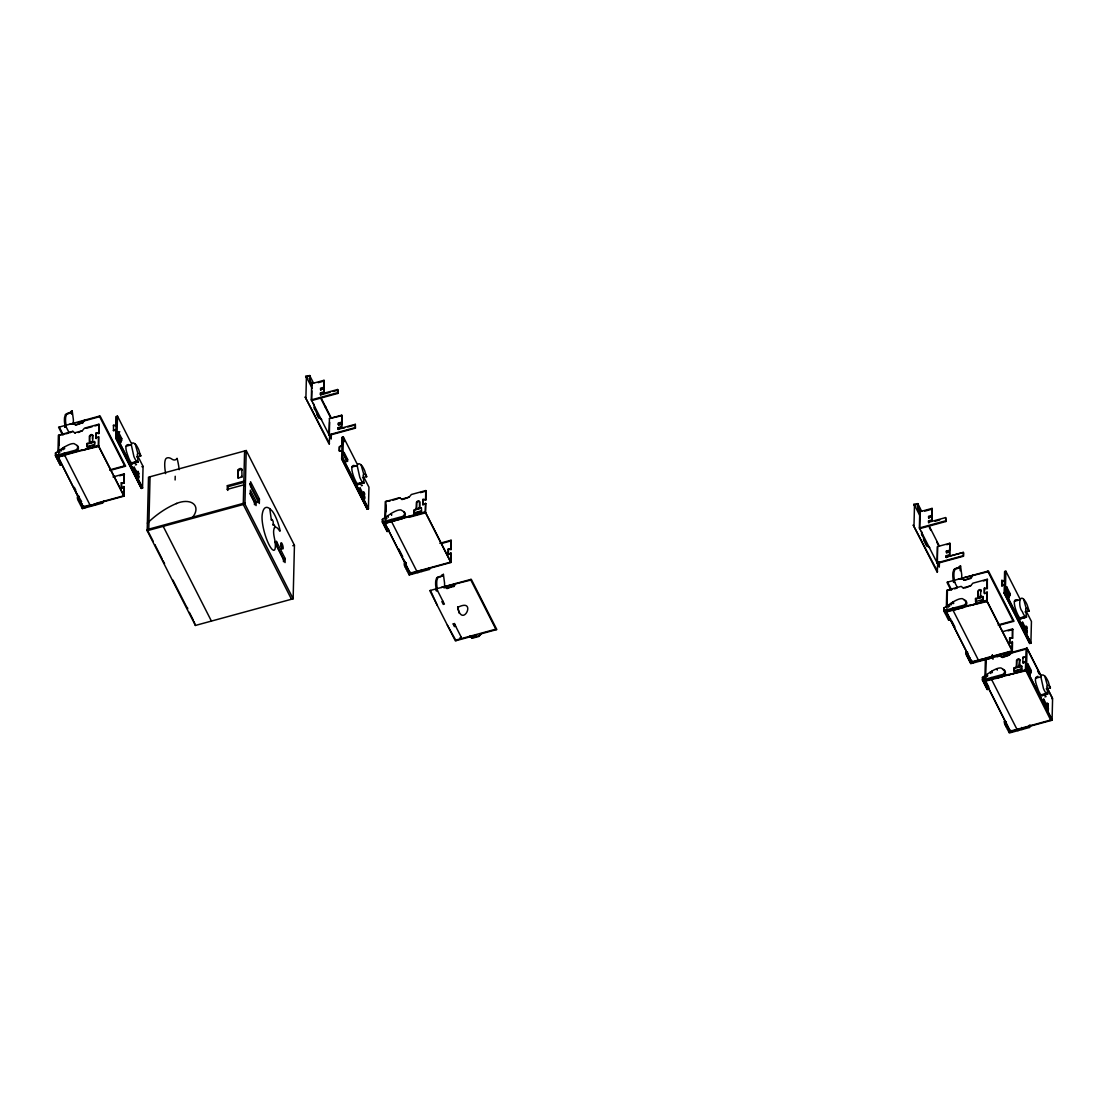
<?xml version="1.0" encoding="UTF-8"?>
<svg xmlns="http://www.w3.org/2000/svg" width="1108" height="1108" viewBox="0 0 1108 1108"><rect width="100%" height="100%" fill="white"/><g stroke="black" fill="none" stroke-linecap="round" stroke-linejoin="round"><path stroke-width="1.5" d="M96.188 503.295L123.957 495.719L98.39 445.458L81.826 450.444L98.667 446.482L98.598 436.76L98.377 445.928L123.957 496.176L83.432 507.229L57.865 456.51L83.432 507.229M425.486 503.101L425.278 511.799L408.714 516.328L408.99 517.339L425.541 512.824L425.777 503.655L422.771 504.445L425.777 503.655M987.034 601.519L987.256 592.351L984.541 593.708L984.389 588.126L987.353 588.5L984.666 588.68M1025.648 670.229L1050.924 720.532L1010.413 731.585L984.846 680.88L1010.413 731.585M62.09 464.584L60.248 465.166L55.4 455.637L55.469 453.02L64.084 447.258M57.976 452.202L58.392 435.278L72.837 431.331L75.233 433.311M58.599 453.31L59.056 435.098L64.707 434.184M59.098 445.444L59.292 437.286M64.901 455.693L65.538 455.069L58.807 456.884L57.838 454.973M103.778 500.913A6.8 4.21 -27 0 1 103.293 502.007L102.532 503.101L82.366 508.614L82.421 505.996M90.302 446.302L87.38 447.106L87.172 443.435L94.789 441.995L92.435 442.009M87.38 447.106L87.172 443.435M89.554 435.929L89.416 441.87L90.274 442.84A1.676 1.039 -27 0 0 91.839 442.521L92.74 441.593L92.601 435.098L91.756 434.585A1.634 1.011 -27 0 0 90.441 434.945L89.554 435.929L89.693 442.424M92.601 435.098L92.504 439.031M94.706 445.097L94.499 441.441M96.299 433.63L96.174 438.657L96.008 433.076L98.986 433.463L96.008 433.076M98.695 432.909L98.917 424.226L84.485 428.159L82.269 430.763L74.956 432.757M98.986 433.463L98.917 424.226M113.293 430.361L116.271 429.558L113.57 430.901L113.418 425.334L116.368 425.694L113.418 425.334M138.528 457.493L143.057 466.399L142.53 488.116L141.339 488.434L115.772 438.186L116.298 416.483L117.49 416.151L131.298 443.311M116.271 429.558L116.063 438.283L141.339 488.434M116.354 425.86L116.298 416.483M116.174 436.386L115.897 435.555M117.49 416.151L116.949 437.868L142.53 488.116M119.581 443.103L118.085 438.491M120.495 440.956L120.55 438.879L121.742 438.56L118.196 431.608L118.154 433.671L121.686 440.624L121.742 438.56M120.814 441.192L120.772 442.771L118.099 435.846L120.814 441.192L119.622 441.51M121.188 487.769L124.179 486.994L121.478 488.337L121.312 482.742L124.276 483.143L121.312 482.742M121.478 488.337L121.603 483.31M123.667 495.151L123.888 486.426M123.985 482.576L124.193 473.892L112.974 476.952M123.957 496.176L124.179 486.994M124.276 483.143L124.193 473.892M138.819 476.191L138.777 478.13L134.026 468.809L134.068 466.87L138.819 476.191L137.627 476.523L133.556 468.518M147.184 530.718L148.5 477.188L246.225 450.527L294.437 545.261L293.135 598.791L195.396 625.452L147.184 530.718L244.923 504.057L246.225 450.527M148.777 529.153L150.051 476.772M175.119 479.986L175.216 476.26M195.396 625.452L193.983 621.463M227.278 489.362L227.362 485.65L243.843 481.163L244.383 482.202L227.902 486.703L227.805 490.401L227.278 489.362L243.76 484.861L244.286 485.9M237.957 470.152L238.317 478.268L237.957 470.152A2.105 1.302 -27 0 1 239.868 468.615A2.105 1.302 -27 0 1 241.724 469.127L242.264 470.166M242.084 477.243L241.724 469.127M243.303 503.364L244.591 450.984L245.117 452.022M254.452 504.694L254.521 501.993L250.173 493.462M256.17 501.55L256.073 505.594L250.269 494.21L250.366 490.165L256.17 501.55L254.521 501.993M257.707 502.478L257.776 499.57L249.674 483.642M259.424 499.112L259.314 503.489L250.477 486.121L250.574 481.745L259.424 499.112L257.776 499.57M276.474 541.438L276.363 545.482L285.061 562.573L285.158 558.515L276.474 541.438L274.826 541.881M283.454 561.673L283.51 558.958L275.546 543.308M305.919 397.273L306.417 377.052L309.187 375.695M344.63 427.84L338.106 429.004L355.308 424.322L355.225 427.605L329.034 434.751L311.306 399.891L311.694 383.673L324.021 380.307L324.187 387.994L320.863 388.894L320.821 390.251L320.517 388.216L323.841 387.315L324.021 380.307M311.888 390.833L311.639 400.57L337.829 393.423L337.912 390.182L337.566 389.517L320.378 394.199L320.711 394.877L330.087 392.315M320.378 394.199L320.406 392.828L323.73 391.927L323.813 388.673L320.489 389.587M320.711 394.877L320.752 393.506L324.076 392.606L323.813 388.673M329.034 434.751L329.436 418.519L341.763 415.168L341.86 422.702L338.522 423.616L338.494 424.918L341.818 424.018L338.494 424.918M331.334 434.156L331.223 439.031L329.311 435.278L329.63 422.3M329.492 443.574L305.102 396.899L329.201 444.266L329.699 435.153M337.829 393.423L337.566 389.517M338.106 429.004L338.148 427.633L341.472 426.732L341.541 423.478M338.383 429.544L338.148 427.633M339.173 450.554L339.27 446.704L341.984 445.402L339.547 447.258L339.45 451.108L342.137 450.984L339.45 451.108M341.86 422.702L341.763 415.168M338.411 428.173L341.735 427.259L341.818 424.018M364.407 478.296L368.95 487.201L368.41 508.918L367.233 509.237L341.652 458.989L342.192 437.286L343.369 436.954L357.496 464.695M342.898 452.729L342.926 451.524M368.41 508.918L342.843 458.67L343.369 436.954M346.389 461.759L344.45 455.762M347.621 459.363L347.58 461.44L344.034 454.474L344.089 452.41L347.621 459.363L346.444 459.681M329.311 435.278L355.488 428.131L355.308 424.322M364.712 496.993L364.657 498.946L359.906 489.611L359.961 487.672L364.712 496.993L363.521 497.326L359.449 489.321M367.233 509.237L341.943 459.086M382.288 521.979L382.343 519.361L391.803 513.101A22.769 14.113 -27 0 1 396.526 510.76A7.59 4.709 -27 0 1 400.888 509.943L404.448 512.062A6.8 4.21 -27 0 1 403.991 515.192L403.215 516.286L382.288 521.979L387.135 531.508L388.977 530.926A3.947 0.983 74.7 0 0 389.13 530.081M451.039 553.349L448.075 554.111L451.067 553.335L450.831 562.518L410.32 573.57L384.753 522.851L385.903 525.109L384.13 525.594M384.864 518.544L385.279 501.619L399.725 497.672L402.121 499.653M385.972 511.799L386.138 505.262M402.37 518.696L391.789 521.563M430.181 568.349L429.419 569.443L409.24 574.955L409.309 572.337M410.32 573.57L386.941 527.145L385.169 527.63M414.267 513.447L414.06 509.777L421.386 507.783L414.337 510.331L414.267 513.447L420.071 511.854M419.489 501.439L419.627 507.935L418.741 508.863A1.676 1.039 -27 0 1 417.162 509.181L416.303 508.212L416.442 502.27L417.314 501.287A1.634 1.011 -27 0 1 418.644 500.927L419.766 501.993L419.655 506.758M416.58 508.766L416.719 502.824L417.605 501.841A1.634 1.011 -27 0 1 419.433 501.619M421.594 511.439L421.386 507.783M422.771 504.445L422.896 499.417L425.86 499.805L422.896 499.417M423.062 504.999L423.187 499.971M425.583 499.251L425.791 490.567L411.373 494.5L409.157 497.104L401.83 499.099M425.86 499.805L425.791 490.567M448.075 554.111L448.2 549.083L451.15 549.485L448.2 549.083M448.366 554.679L448.491 549.651M450.554 561.493L450.776 552.767M450.859 548.917L451.081 540.233L439.848 543.294M451.15 549.485L451.081 540.233M914.003 525.344L914.488 505.123L917.535 504.292M963.378 552.393L946.177 557.089L963.378 552.393L963.295 555.676L937.105 562.822L919.377 527.976L919.765 511.744L932.091 508.392L932.257 516.065L928.933 516.965L928.906 518.336M932.091 508.392L931.925 515.386L928.587 516.3L928.559 517.658L931.883 516.757L931.8 519.998L928.476 520.899L928.449 522.284L945.636 517.588L945.9 521.494L919.709 528.641L920.111 512.422L917.715 506.176M928.781 522.948L928.823 521.591L932.147 520.677L931.883 516.757M937.105 562.822L937.506 546.604L949.833 543.239L949.93 550.773L946.329 551.161L949.653 550.247L949.833 543.239M936.966 571.728L937.049 568.265M939.404 562.241L939.293 567.102L937.382 563.349L937.506 546.604M937.562 571.645L913.172 524.97L937.271 572.337L937.811 561.534M945.9 521.494L945.636 517.588M943.767 610.674L943.836 608.057L953.295 601.81A22.769 14.113 -27 0 1 958.018 599.456A7.59 4.709 -27 0 1 962.381 598.652L965.941 600.771A6.8 4.21 -27 0 1 965.484 603.888L964.708 604.982L943.767 610.674L948.628 620.217L950.47 619.635A3.947 0.983 74.7 0 0 950.622 618.79M946.177 557.089L946.218 555.717L949.542 554.803L949.625 551.562L946.564 553.003M946.454 557.615L946.218 555.717M945.678 611.685L945.623 614.303L947.395 613.818M1009.97 638.36L1012.643 638.194L1009.679 637.793L1009.859 643.388L1012.546 642.044L1012.324 651.213L971.799 662.279L946.246 611.561L967.686 653.678L965.802 653.512A3.532 0.886 74.7 0 1 965.844 651.739L966.758 652.875M946.357 607.253L946.772 590.315L961.218 586.381L963.6 588.362M947.021 606.699L947.423 590.135L951.744 589.595M947.714 615.549L947.7 618.403L949.487 617.932M946.481 556.244L949.805 555.33L949.625 551.562M963.849 607.392L953.282 610.273M937.382 563.349L963.558 556.216L963.641 552.92M968.946 657.418L968.891 660.036L970.733 663.664L990.898 658.152L991.674 657.058A6.8 4.21 -27 0 0 992.311 654.897M986.771 600.259L970.192 605.494L987.034 601.533M971.799 662.279L968.572 655.437L966.799 655.922M975.552 598.486L975.76 602.143L975.552 598.486L982.879 596.492L983.087 600.148L982.879 596.492M981.259 590.689L980.137 589.622A1.634 1.011 -27 0 0 978.807 589.982L977.935 590.966L977.782 596.907L978.641 597.877A1.676 1.039 -27 0 0 980.22 597.572L981.148 595.467M978.073 597.461L978.212 591.52L979.084 590.536A1.634 1.011 -27 0 1 980.926 590.329L981.134 590.495M983.17 598.098C982.547 596.921 976.896 596.049 978.364 597.323A1.676 1.039 -27 0 0 980.22 596.824L980.982 590.135M984.264 593.154L984.389 588.126M982.38 679.993L982.45 677.376L991.895 671.116A22.769 14.113 -27 0 1 996.618 668.775A7.59 4.709 -27 0 1 1000.981 667.958L1004.54 670.077A6.8 4.21 -27 0 1 1004.083 673.207L1003.308 674.301L982.38 679.993L987.228 689.522L989.07 688.941M984.223 680.741L984.223 683.622L985.995 683.137M1012.324 651.213L986.757 600.979L986.979 591.797M987.076 587.96L987.283 579.262L972.852 583.196L970.65 585.813L963.323 587.808M984.915 678.262L985.372 659.634L1027.033 648.152L1041.146 675.935M987.353 588.5L987.283 579.262M985.317 683.027L985.261 685.644L987.034 685.159M985.621 676.019L986.314 660.008M986.369 685.104L986.314 687.722L988.087 687.237M1001.66 585.398L1004.637 584.609L1001.951 585.952L1001.784 580.384L1004.734 580.897M1001.951 585.952L1001.784 580.384M1026.894 612.544L1031.437 621.449L1030.897 643.152L1029.706 643.485L1004.139 593.237L1004.665 571.52L1005.856 571.202L1019.679 598.348M1005.856 571.202L1005.33 592.905L1030.897 643.152M1006.424 592.475L1006.466 590.896L1009.153 597.821L1006.424 592.475L1004.139 593.237M1006.576 586.644L1010.108 593.611L1010.067 595.675L1006.521 588.722L1006.576 586.644L1005.385 586.977L1008.917 593.93L1008.876 596.007M1007.961 598.14L1008.003 596.561L1009.18 596.229M1006.535 724.701L1006.466 727.319L1009.346 732.984L1029.512 727.457L1030.274 726.363A6.8 4.21 -27 0 0 1030.759 725.269M1024.388 670.728L1025.371 669.828L1008.792 674.8L1025.634 670.839L1025.315 670.174L1027.601 669.426L1027.642 667.833L1026.451 668.166M1009.568 642.82L1009.679 637.793M1012.047 650.188L1012.255 641.477M1012.352 637.626L1012.56 628.942L1002.948 631.56M1012.643 638.194L1012.56 628.942M1014.152 667.805L1014.36 671.462L1014.152 667.805L1021.479 665.797L1021.687 669.467L1020.163 669.883M1019.748 664.551L1018.834 666.878A1.676 1.039 -27 0 1 1017.255 667.196L1016.396 666.227L1016.535 660.285L1017.421 659.302A1.634 1.011 -27 0 1 1018.737 658.941L1019.859 660.008L1019.748 664.537M1016.673 666.781L1016.812 660.839L1017.698 659.856A1.634 1.011 -27 0 1 1019.526 659.648L1019.859 660.008M1016.396 666.227L1016.964 666.642A1.676 1.039 -27 0 0 1018.834 666.13L1019.582 659.454M1021.687 669.467L1021.479 665.797M1022.864 662.459L1022.961 657.321L1025.676 657.238M1025.399 670.354L1026.119 649.025M1027.185 631.241L1027.144 633.18L1022.393 623.859L1022.449 621.907L1027.185 631.241L1025.565 630.715M1027.033 648.152L1026.493 669.855L1052.074 720.103L1050.883 720.422M1029.706 643.485L1004.43 593.334M1028.099 666.961L1030.038 672.944L1031.229 672.625L1031.285 670.548L1027.739 663.595L1027.698 665.659L1031.229 672.625M1027.642 667.833L1030.315 674.772L1027.601 669.426M1048.362 708.178L1048.32 710.131L1043.57 700.796L1043.611 698.857L1048.362 708.178L1047.171 708.511L1043.099 700.505M1050.924 720.532L1050.647 719.508M1052.074 720.103L1052.6 698.442L1048.071 689.536M338.217 424.392L338.259 423.076L341.583 422.176M342.261 445.956L342.469 437.84M946.301 552.463L946.329 551.161M1029.194 611.09L1027.227 605.065A13.601 3.393 74.7 0 0 1025.648 601.879C1019.097 591.076 1017.989 607.004 1022.269 611.519A14.002 3.49 74.7 0 0 1024.36 615.619L1026.451 617.087L1025.717 610.079A3.421 0.859 74.7 0 1 1025.745 609.04L1026.881 608.25L1029.138 611.131M128.86 444.585C122.836 443.92 127.628 454.876 128.653 457.909A14.002 3.49 74.7 0 0 130.744 462.008L132.392 463.684L133.043 462.673M131.298 444.82L133.902 456.482A14.002 3.49 74.7 0 0 135.993 460.568L138.071 462.036L137.35 455.028A3.421 0.859 74.7 0 1 137.364 453.989C141.242 451.302 142.156 462.479 138.86 450.028A13.601 3.393 74.7 0 0 137.267 446.829C136.436 444.613 132.032 440.361 131.298 444.82L126.049 446.261M355.294 465.817C348.757 463.144 353.203 475.969 354.546 478.711A14.002 3.49 74.7 0 0 356.624 482.811L358.286 484.487L358.923 483.476M357.178 465.623L359.795 477.285A14.002 3.49 74.7 0 0 361.873 481.371L363.964 482.839L363.23 475.831A3.421 0.859 74.7 0 1 363.258 474.792C367.108 472.119 368.05 483.254 364.74 470.831A13.601 3.393 74.7 0 0 363.161 467.631C362.316 465.415 357.926 461.163 357.178 465.623L351.928 467.064M1017.781 600.051C1011.244 597.378 1015.69 610.217 1017.019 612.959A14.002 3.49 74.7 0 0 1019.111 617.045L1020.759 618.735L1021.41 617.724M1037.877 676.296C1032.559 677.404 1037.296 686.475 1038.196 689.896A14.002 3.49 74.7 0 0 1040.287 693.996L1041.645 695.575L1042.503 695.131M1040.841 676.808L1043.445 688.47A14.002 3.49 74.7 0 0 1045.536 692.555L1047.614 694.024L1046.894 687.015A3.421 0.859 74.7 0 1 1046.908 685.99C1050.786 683.29 1051.7 694.467 1048.403 682.016A13.601 3.393 74.7 0 0 1046.811 678.816C1045.98 676.6 1041.575 672.348 1040.841 676.808L1035.592 678.248M73.114 423.935L73.253 423.007A20.817 5.18 74.7 0 0 73.35 419.572L72.214 410.985L68.239 413.575A36.883 9.183 74.7 0 0 65.427 414.794L64.583 417.37A21.094 5.249 74.7 0 0 64.472 421.816L65.109 427.314L66.3 427.176M961.481 578.972L961.619 578.057A20.817 5.18 74.7 0 0 961.716 574.609L960.581 566.036L956.606 568.612L959.085 568.141L960.581 566.036M999.901 656.227L1000.025 655.313A20.817 5.18 74.7 0 0 1000.122 654.274M274.479 527.92L274.839 526.078A3.684 0.914 74.7 0 0 273.136 525.247L273.219 521.799A3.352 0.831 74.7 0 0 271.405 520.261L269.756 508.669A43.808 10.914 74.7 0 0 262.194 514.638A20.36 5.069 74.7 0 0 264.701 533.377A20.36 5.069 74.7 0 0 272.222 549.471L273.538 550.302A14.889 3.712 74.7 0 0 274.41 538.059A10.983 2.728 74.7 0 1 273.69 530.386A19.418 4.834 74.7 0 1 279.798 531.258L280.199 530.94A19.736 4.917 74.7 0 0 272.139 510.982L269.756 508.669M444.114 588.071L444.446 586.367A20.817 5.18 74.7 0 0 444.543 582.933L443.408 574.346L440.541 576.631M137.78 453.158L135.245 444.142M363.673 473.961L361.125 464.945M1026.147 608.209L1023.612 599.179M1047.323 685.159L1044.789 676.129M72.214 410.985L70.704 413.09L68.239 413.575M443.408 574.346L440.832 576.686M89.845 436.483L90.718 435.499A1.634 1.011 -27 0 1 92.56 435.278L92.892 435.652M92.463 441.039L91.853 441.773A1.676 1.039 -27 0 1 89.983 442.286C88.252 440.942 94.36 441.912 94.803 443.061M419.35 507.381L418.741 508.115A1.676 1.039 -27 0 1 416.871 508.627L416.303 508.212M69.333 413.229A36.883 9.183 74.7 0 0 66.522 414.489L65.691 417.079A21.094 5.249 74.7 0 0 65.58 421.525L66.203 427.009L68.89 432.272M440.527 576.589A36.883 9.183 74.7 0 0 437.715 577.85L436.884 580.44A21.094 5.249 74.7 0 0 436.774 584.885L437.175 588.944M956.606 568.57A36.883 9.183 74.7 0 0 953.794 569.831L952.949 572.421A21.094 5.249 74.7 0 0 952.852 576.866L953.254 580.938M60.248 465.166L60.317 465.069A3.947 0.983 74.7 0 0 60.414 464.806M387.135 531.508L387.204 531.411A3.947 0.983 74.7 0 0 387.343 530.081M948.628 620.217L948.683 620.12A3.947 0.983 74.7 0 0 948.739 617.918L948.683 617.599M987.228 689.522L987.297 689.425A3.947 0.983 74.7 0 0 987.394 687.542M55.4 455.637L76.341 449.945L77.103 448.851A6.8 4.21 -27 0 0 77.574 445.721L74.014 443.602A7.59 4.709 -27 0 0 69.638 444.419A22.769 14.113 -27 0 0 64.915 446.759L64.084 447.272L64.707 448.657M404.683 516.536L403.908 517.63L382.98 523.336M1029.595 725.02L1028.82 726.114L1029.512 727.457M62.353 434.641L58.585 427.245L73.391 423.214L75.483 424.655L82.241 422.813L84.43 420.195L100.066 415.929L125.633 466.177L110.232 470.374M82.532 423.381L84.43 420.195L73.391 423.214L75.773 425.223L82.241 422.813M476.468 635.092L455.36 640.853L429.779 590.606L444.585 586.575L446.676 588.016L453.435 586.174L455.623 583.556L471.26 579.29L496.827 629.538L481.204 633.804L479.002 636.408L472.243 638.263L469.875 636.255L472.243 638.263M453.726 586.741L455.623 583.556L444.585 586.575L446.967 588.597L453.435 586.174M964.14 580.273L970.608 577.864L972.81 575.246L970.913 578.431L964.14 580.273L961.758 578.251L988.031 571.742M1000.455 656.074L1002.56 657.529L1009.028 655.105L1011.216 652.501L1011.742 653.069M471.966 637.709L478.725 635.854L481.204 633.804M1001.937 657.113L999.818 655.687L1001.937 657.113L1009.25 655.119L1011.465 652.515M455.651 626.214L454.377 626.574L453.31 623.846M453.075 623.998L454.585 623.499M1022.836 662.349L1025.814 661.545L1023.155 663.013L1025.565 661.116M1023.113 662.903L1025.814 661.545M95.897 438.103L98.584 436.76M176.324 503.614L176.781 503.378A17.382 10.775 -27 0 1 193.568 503.905A17.382 10.775 -27 0 1 192.64 517.187M1029.72 643.028L1030.911 642.695L1005.344 592.448L1004.153 592.766M367.233 508.78L368.424 508.447L342.857 458.2L341.666 458.532M65.414 414.752L66.508 414.447M73.682 423.782L69.998 424.129M78.405 422.494L99.665 416.691M65.109 427.314L66.203 427.009M66.051 433.81L68.682 433.089M70.012 432.729L72.837 431.331M86.258 428.297L92.241 426.663M95.025 425.915L99.194 424.779M78.156 432.522L82.269 430.763M118.625 432.106L119.816 431.788M309.132 378.244L312.041 384.337M87.463 443.989L91.853 442.798M115.772 437.729L116.963 437.397L142.544 487.645M318.204 382.662L322.816 381.401M115.772 438.186L117.046 438.034M87.103 446.552L94.429 444.543M91.77 445.901L93.183 445.513M56.093 456.995L81.826 449.986M57.865 456.981L98.377 445.928M57.242 459.252L59.015 458.767M58.281 461.288L60.054 460.803M59.333 463.366L61.106 462.881M333.217 391.47L337.912 390.182M311.306 399.891L337.483 392.758M136.644 456.856L140.619 455.873M325.018 406.802L326.084 407.176M131.409 462.922L136.658 461.496M136.935 461.814L131.686 463.241L138.209 461.704M132.101 463.573L137.35 462.147M109.72 469.889L124.664 465.817M132.392 463.684L138.071 462.036M316.902 414.946L321.694 419.613M135.328 464.917L136.519 464.598M141.866 466.731L143.057 466.399M119.678 475.775L124.484 474.459M136.824 471.357C143.223 476.509 134.414 472.936 138.181 471.316M342.026 415.694L329.436 418.519M137.281 472.327L138.472 472.008M75.912 491.98L81.618 501.689M78.142 497.173L77.477 496.689A3.532 0.886 74.7 0 0 77.421 498.461L79.208 497.991A3.532 0.886 74.7 0 1 79.194 496.342M347.76 426.982L354.006 425.278M78.433 500.885L80.205 500.401M77.532 499.112L79.485 502.949L81.258 502.464M79.485 502.949L80.51 504.985L82.297 504.5M81.66 507.242L90.828 504.763L91.521 506.121M341.652 458.989L342.843 458.67M341.735 459.155L342.926 458.837M244.951 502.907L147.212 529.569L153.32 541.577M362.538 477.659L366.513 476.675M357.302 483.725L362.538 482.299M360.239 483.116L362.856 482.409M357.579 484.044L362.898 482.686M358.854 483.947L364.103 482.506M357.995 484.39L363.964 482.839M358.286 484.487L363.77 483.019M361.222 485.733L362.413 485.401M364.075 492.132C362.759 490.609 363.562 494.902 364.518 495.234C365.695 492.451 361.887 491.107 363.521 494.653M363.175 493.129L364.352 492.811M390.251 500.885L385.93 501.439L385.487 519.652L384.795 518.295M392.938 500.151L395.57 499.431M396.886 499.071L399.725 497.672M420.514 492.631L426.081 491.121M403.589 499.251L409.157 497.104M292.803 545.718L294.437 545.261M413.99 512.893L421.317 510.885M384.739 523.322L425.264 512.27L450.831 562.518M390.265 521.979L385.695 523.225L384.725 521.314M386.221 529.707L387.994 529.222M283.51 558.958L285.158 558.515M441.746 543.432L451.371 540.801M402.8 558.321L406.345 563.792M404.946 563.321L404.351 563.03A3.532 0.886 74.7 0 0 404.309 564.803L406.137 564.637M405.32 567.227L407.093 566.742M404.42 565.454L406.373 569.29L408.146 568.806M406.373 569.29L407.398 571.326L409.184 570.842M408.547 573.584L421.663 570.024L422.356 571.368M423.076 569.637L449.266 562.49M437.702 577.808L436.607 578.113L435.776 580.731A21.094 5.249 74.7 0 0 435.666 585.19L436.303 590.675L437.494 590.536M470.858 580.052L441.192 587.489M436.303 590.675L437.397 590.37L444.391 604.109L443.283 604.4L441.843 601.575L442.951 601.27M437.314 605.397L430.444 590.426M447.355 625.134L456.011 640.673M453.698 625.244L454.973 624.898M917.202 506.314L918.477 509.209M461.191 637.114L460.055 637.723L461.33 637.377L454.335 623.652M924.737 511.162L930.886 509.472M455.734 640.119L495.858 629.178M935.041 521.245L939.722 519.971M919.377 527.976L945.553 520.829M924.972 543.017L929.764 547.698M946.772 544.679L950.096 543.779M953.78 569.789L954.888 569.498L954.057 572.116A21.094 5.249 74.7 0 0 953.946 576.562L954.584 582.046L957.257 587.309M962.049 578.833L958.365 579.179M954.584 582.046L953.476 582.351L954.667 582.226M954.431 588.86L957.063 588.14M983.392 580.952L987.56 579.816M965.068 587.96L970.65 585.813M1005.33 589.041L1006.521 588.722M975.829 599.04L983.156 597.046M1004.222 593.403L1005.413 593.085M975.469 601.589L982.796 599.594M980.151 600.952L981.563 600.564M1008.917 593.93L1010.108 593.611M944.473 612.045L970.206 605.023M946.232 612.031L986.757 600.979M946.648 616.339L948.434 615.854M1014.416 601.298L1019.665 599.871M1025.011 611.907L1028.958 610.827M1019.775 617.973L1025.025 616.547M1020.066 618.292L1025.315 616.865M1020.136 618.361L1026.576 616.754M1020.468 618.624L1026.451 617.087M998.1 624.926L1013.031 620.854M1020.759 618.735L1026.257 617.267M998.599 625.424L1014.014 621.228L988.447 570.98L946.966 582.296L950.719 589.678M1008.045 630.826L1012.85 629.51M1026.562 626.366C1024.997 624.427 1026.493 630.867 1027.213 628.956C1026.271 624.123 1025.883 628.582 1025.509 629.552M1025.648 627.377L1026.839 627.059M965.899 654.163L967.866 658L969.639 657.515M970.663 659.551L968.891 660.036L967.866 658M970.04 662.293L979.195 659.8L979.888 661.171M980.331 659.495L983.156 658.72L983.835 660.077M984.569 658.346L1012.338 650.77L986.771 600.508M1003.613 655.216L1008.349 653.928M1024.789 649.44L1011.507 653.069L1009.028 655.105M1014.443 668.359L1021.77 666.351M1014.083 670.908L1021.41 668.913M1015.828 671.06L1018.751 670.257M1025.315 669.717L1026.507 669.384L1052.088 719.632L1021.188 728.191M983.073 681.365L1008.806 674.343M984.846 681.337L1026.59 670.021M995.829 678.525L1002.463 676.711M1030.094 670.88L1031.285 670.548M1030.357 673.179L1029.166 673.498L1027.628 670.492M1046.187 688.844L1050.329 687.736M1040.952 694.924L1046.201 693.483M1041.229 695.242L1046.548 693.871M1043.819 694.771L1047.753 693.691M1041.645 695.575L1047.614 694.024M1041.936 695.686L1047.42 694.217M1044.872 696.918L1046.063 696.586M1051.727 698.663L1052.42 698.483L1047.531 688.857M1047.725 703.317C1046.423 701.724 1047.171 706.336 1048.279 706.364C1048.957 703.026 1045.675 702.777 1047.198 706.225M1046.825 704.328L1048.016 703.995M1007.186 724.757L1005.413 725.241L1004.444 721.045A3.532 0.886 74.7 0 0 1004.402 722.832L1006.175 722.347A3.532 0.886 74.7 0 1 1006.119 721.765M1008.238 726.834L1006.466 727.319L1004.513 723.469M1007.491 729.341L1009.277 728.856M1021.465 727.471L1021.881 729.549M1008.64 731.599L1015.648 729.687M1020.066 728.496L1017.172 729.272M97.407 446.372L98.667 446.025M408.714 516.328L403.908 517.63L403.215 516.286M424.281 512.713L425.555 512.367L450.845 562.061M985.774 601.422L987.048 601.076M997.796 656.809L996.785 656.435M1002.075 580.924L1004.734 580.744L1004.665 571.52M1023.28 657.986L1022.961 657.321L1025.662 657.266M964.32 600.217L966.633 602.115A6.8 4.21 -27 0 1 966.162 605.245L965.4 606.339L964.708 604.982M1002.92 669.523L1005.233 671.434A6.8 4.21 -27 0 1 1004.776 674.55L1004 675.645L1003.308 674.301M983.308 678.83L982.45 677.376M403.866 511.938L405.14 513.419A6.8 4.21 -27 0 1 404.683 516.536M76.992 445.596L78.252 447.078A6.8 4.21 -27 0 1 77.795 450.194L77.02 451.288L76.341 449.945M1021.922 623.555L1025.288 630.161M1005.275 591.215L1006.826 594.262M987.74 571.174L1013.308 621.408M1026.853 648.235L1040.606 675.271M1037.6 670.922L1039.138 673.941M1027.684 668.318L1028.044 669.024M918.047 503.628L913.671 504.223L914.585 505.982M917.77 503.641L921.676 511.314M929.086 525.857L939.418 546.175M917.258 503.78L919.709 508.586M929.335 527.477L930.831 530.441M936.731 542.02L938.919 546.313M917.964 509.348L920.291 513.918M914.225 504.611L920.319 516.577M996.618 668.775L997.311 670.118M990.22 656.795L990.898 658.152M947.617 582.115L951.55 589.83M1021.756 728.039L1022.449 729.396M991.702 671.24L992.38 672.598M990.178 672.196L990.871 673.553M982.588 658.886L983.281 660.243M953.088 601.935L953.78 603.278M991.549 677.514L992.228 678.858M1018.501 730.477L1016.839 728.621L1017.864 730.643M990.912 677.681L991.605 679.038M952.395 602.337L953.088 603.708M991.591 679.495L1017.172 729.743M950.761 603.431L951.453 604.788M987.034 674.467L987.74 675.838M952.935 608.195L953.628 609.552M952.312 608.361L953.005 609.719M978.572 659.966L979.264 661.324M986.3 675.077L986.993 676.434M952.991 610.189L978.558 660.423M985.58 675.686L986.286 677.043M949.196 604.566L949.888 605.938M984.887 676.309L985.58 677.667M948.434 605.162L949.127 606.519M947.7 605.757L948.393 607.129M984.818 679.329L988.876 687.306M1010.745 730.283L1011.784 732.319M946.287 606.99L946.98 608.361M946.204 610.009L947.188 611.935M951.814 621.034L954.902 627.1M972.145 660.977L973.17 663M943.836 608.057L944.528 609.428M470.568 579.484L496.135 629.732M428.727 568.099L429.419 569.443M421.095 570.177L421.788 571.534M391.443 519.486L392.135 520.843M417.702 571.105L418.395 572.462M390.819 519.666L391.512 521.009M417.079 571.257L417.771 572.628M391.498 521.48L417.065 571.728M387.703 515.857L388.396 517.228M386.207 517.048L386.9 518.419M385.487 517.671L386.18 519.029M342.192 437.286L344.408 441.649M398.825 549.028L402.689 556.618M410.652 572.268L411.691 574.304M309.977 375.543L305.6 376.138L306.501 377.911M309.7 375.557L313.606 383.243M321.015 397.786L331.347 418.104M320.295 397.44L330.115 416.802M382.343 519.361L383.049 520.718M407.398 571.326L409.24 574.955M309.894 381.263L312.221 385.833M306.154 376.526L312.248 388.493M244.923 504.057L293.135 598.791M243.275 504.514L291.487 599.248M227.362 485.65L227.902 486.703M118.556 434.959L119.886 437.577M163.208 526.355L211.42 621.089M99.374 416.123L124.941 466.371M162.294 559.208L155.051 544.984A12.313 3.061 74.7 0 0 155.175 544.679M163.042 560.69L164.566 563.667M172.903 580.052L187.626 608.971A11.135 2.77 74.7 0 1 187.432 607.516M189.316 612.308L193.263 620.051M101.839 501.758L102.532 503.101M59.25 427.065L63.184 434.779M95.468 505.026L94.208 503.835L94.9 505.193M63.198 447.826L63.89 449.197M62.38 448.38L63.087 449.751M64.569 453.144L65.247 454.502M63.945 453.324L64.624 454.668M90.191 504.916L90.898 506.287M64.61 455.139L90.191 505.386M60.815 449.516L61.508 450.887M59.32 450.707L60.012 452.078M58.613 451.33L59.306 452.687M74.264 487.243L75.801 490.276M83.765 505.927L84.804 507.963M55.469 453.02L56.162 454.377M80.51 504.985L82.366 508.614M136.99 471.648L137.627 473.85M313.993 407.633L314.658 409.628M921.454 533.654L922.064 535.704M921.482 531.424L923.296 537.56A16.218 4.058 74.8 0 0 925.54 542.878M313.412 403.354L315.226 409.475A16.218 4.044 74.7 0 0 317.47 414.78M459.127 613.153L457.673 606.782M309.644 378.105L310.406 381.124M86.923 445.582L87.158 446.649M959.473 566.34L959.777 567.808M442.3 574.65L442.604 576.118M71.106 411.29L71.674 414.24M967.686 653.678L967.575 653.028A3.532 0.886 74.7 0 1 967.506 651.961M992.99 659.302L992.449 655.133M960.04 569.29L960.262 570.759M991.48 656.795L991.66 658.194M319.187 418.533A16.218 4.044 74.7 0 1 317.677 416.373M954.902 569.54A36.883 9.183 74.7 0 1 957.7 568.265M406.082 564.318A3.532 0.886 74.7 0 1 406.082 562.684M165.632 473.642A22.34 5.568 74.7 0 1 166.491 458.186A57.394 14.293 74.7 0 1 171.754 459.017A43.267 10.775 74.7 0 0 177.072 458.324A21.98 5.471 74.7 0 1 179.15 469.654M238.483 471.205A2.105 1.302 -27 0 1 240.187 469.723A2.105 1.302 -27 0 1 242.112 469.93M176.781 503.378A52.533 32.547 -27 0 0 165.577 509.057L163.444 510.386A69.236 42.907 -27 0 0 148.957 521.702L147.378 523.115A3.85 0.956 74.7 0 1 147.863 523.322M241.558 476.205A2.147 1.33 -27 0 1 239.647 477.659A2.147 1.33 -27 0 1 237.777 477.229M280.989 545.565A3.199 0.789 74.7 0 1 281.46 549M989.167 688.677A3.947 0.983 74.7 0 1 989.07 688.954M927.258 546.604A16.218 4.044 74.7 0 1 925.748 544.444M924.21 541.424A16.218 4.044 74.7 0 1 923.463 539.638M436.621 578.154A36.883 9.183 74.7 0 1 439.419 576.88M457.687 607.419C462.521 629.496 477.7 597.032 457.687 607.419M391.664 514.971L390.972 513.613L391.595 514.998M280.92 544.236A3.199 0.789 74.7 0 0 282.789 548.931A3.199 0.789 74.7 0 0 282.374 544.36A3.199 0.789 74.7 0 0 280.92 544.236"/></g></svg>
